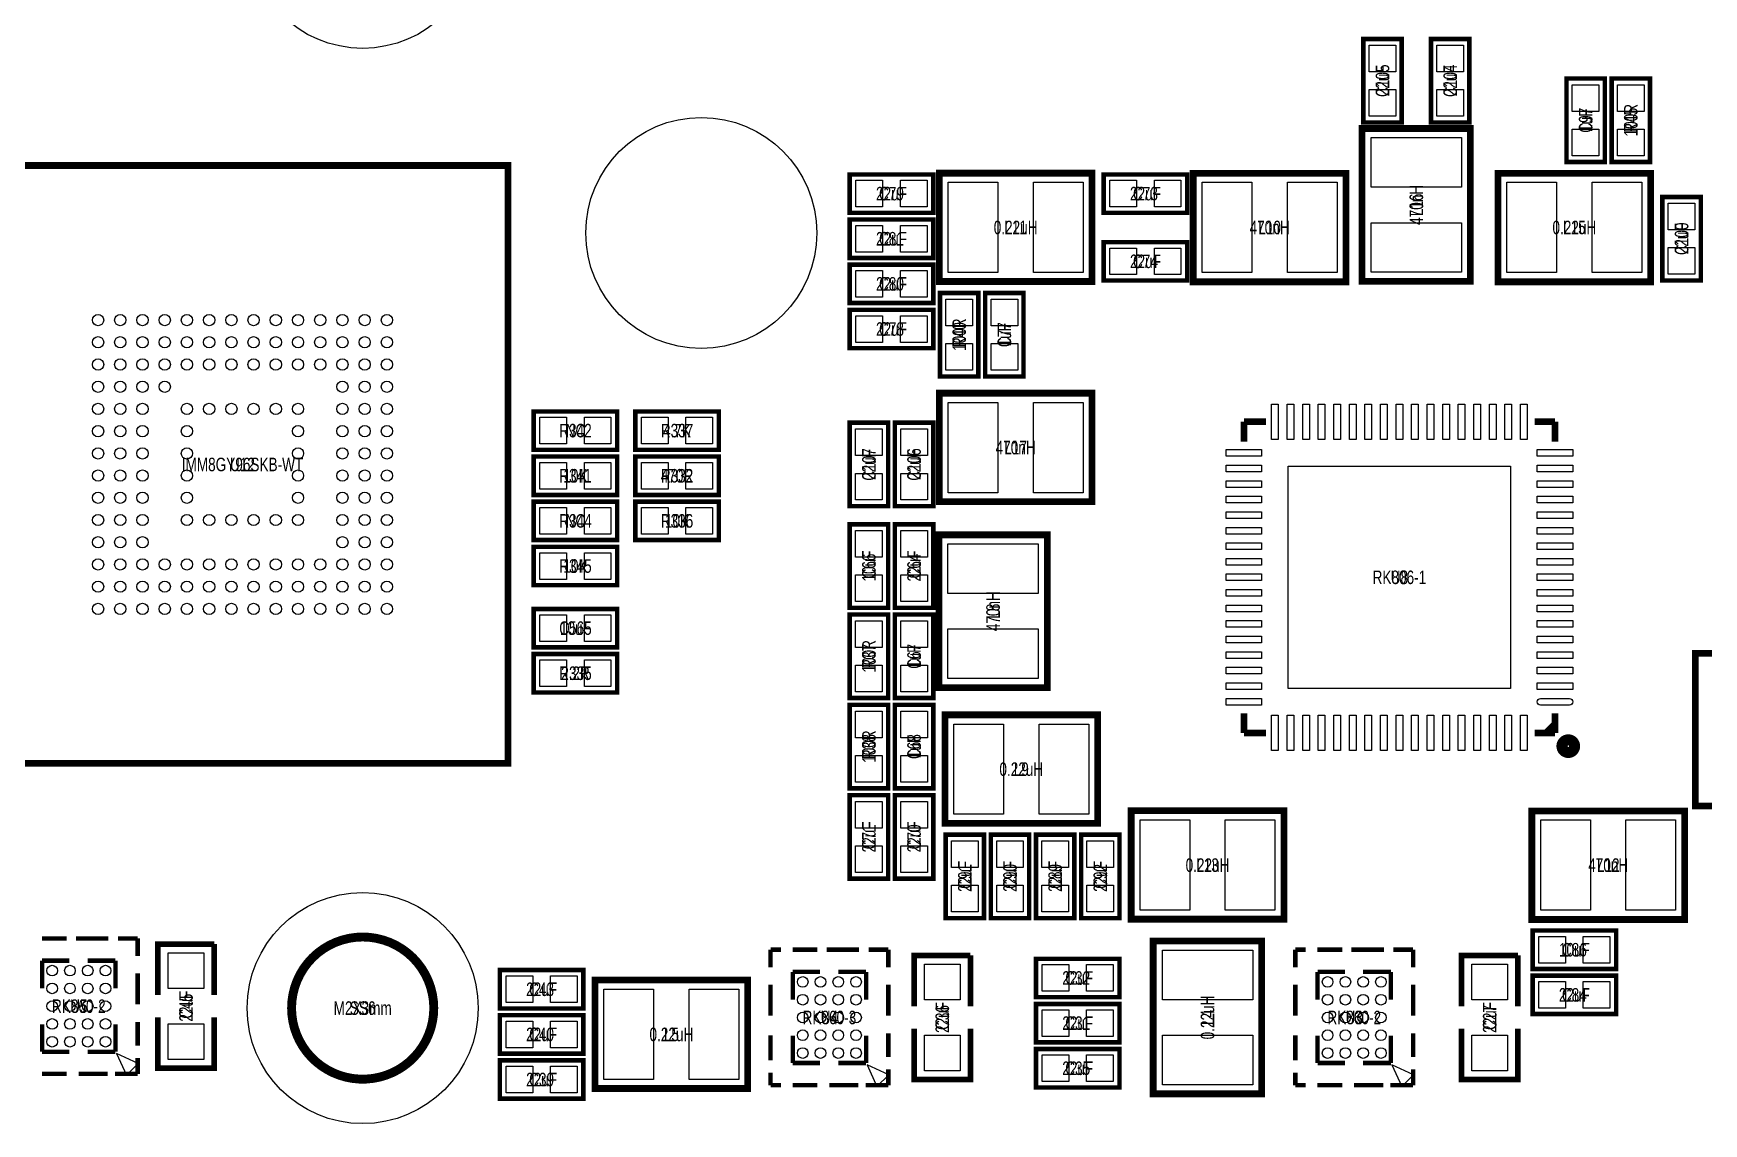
# Model space of a CAD drawing. Extents: x 0 to 125, y -10 to 88.
# Drawn here: x 55.75 to 93.33, y 31.27 to 55.8 of the extents above; entities that cross this region are included whole.
import ezdxf
from ezdxf.enums import TextEntityAlignment as Align

# ---------------------------------------------------------------- set-up
doc = ezdxf.new("R2010")
doc.units = 0
for name, color, linetype in [('CV_SILKSCREEN_TOP', 52, 'CONTINUOUS'), ('PG_SILKSCREEN_TOP', 7, 'CONTINUOUS'), ('PIN_TOP', 92, 'CONTINUOUS'), ('RD_SILKSCREEN_TOP', 12, 'CONTINUOUS')]:
    doc.layers.add(name, color=color, linetype=linetype)

msp = doc.modelspace()

# ---------------------------------------------------------------- linework, layer by layer
at = {"layer": 'PG_SILKSCREEN_TOP'}
for points, const_width in [([(85.6742, 53.7972), (85.6742, 55.6768), (86.5378, 55.6768), (86.5378, 53.7972), (85.6742, 53.7972)], 0.1016), ([(87.1982, 53.7972), (87.1982, 55.6768), (88.0618, 55.6768), (88.0618, 53.7972), (87.1982, 53.7972)], 0.1016), ([(90.2462, 52.9082), (90.2462, 54.7878), (91.1098, 54.7878), (91.1098, 52.9082), (90.2462, 52.9082)], 0.1016), ([(91.2622, 52.9082), (91.2622, 54.7878), (92.1258, 54.7878), (92.1258, 52.9082), (91.2622, 52.9082)], 0.1016), ([(85.64499, 53.661818), (85.64499, 50.224182), (88.085168, 50.224182), (88.085168, 53.662072), (85.64499, 53.662072), (85.64499, 53.661818)], 0.1524), ([(66.42989, 52.828698), (66.42989, 39.373302), (54.47411, 39.373302), (54.474085, 52.089609), (55.213504, 52.828698), (66.42989, 52.828698)], 0.1524), ([(75.9968, 51.7652), (74.1172, 51.7652), (74.1172, 52.6288), (75.9968, 52.6288), (75.9968, 51.7652)], 0.1016), ([(79.569818, 52.65801), (76.132182, 52.65801), (76.132182, 50.217832), (79.570072, 50.217832), (79.570072, 52.65801), (79.569818, 52.65801)], 0.1524), ([(81.7118, 51.7652), (79.8322, 51.7652), (79.8322, 52.6288), (81.7118, 52.6288), (81.7118, 51.7652)], 0.1016), ([(81.847182, 50.21199), (85.284818, 50.21199), (85.284818, 52.652168), (81.846928, 52.652168), (81.846928, 50.21199), (81.847182, 50.21199)], 0.1524), ([(88.705182, 50.21199), (92.142818, 50.21199), (92.142818, 52.652168), (88.704928, 52.652168), (88.704928, 50.21199), (88.705182, 50.21199)], 0.1524), ([(93.2688, 52.1208), (93.2688, 50.2412), (92.4052, 50.2412), (92.4052, 52.1208), (93.2688, 52.1208)], 0.1016), ([(75.9968, 50.7492), (74.1172, 50.7492), (74.1172, 51.6128), (75.9968, 51.6128), (75.9968, 50.7492)], 0.1016), ([(81.7118, 50.2412), (79.8322, 50.2412), (79.8322, 51.1048), (81.7118, 51.1048), (81.7118, 50.2412)], 0.1016), ([(75.9968, 49.7332), (74.1172, 49.7332), (74.1172, 50.5968), (75.9968, 50.5968), (75.9968, 49.7332)], 0.1016), ([(77.0128, 49.9618), (77.0128, 48.0822), (76.1492, 48.0822), (76.1492, 49.9618), (77.0128, 49.9618)], 0.1016), ([(78.0288, 49.9618), (78.0288, 48.0822), (77.1652, 48.0822), (77.1652, 49.9618), (78.0288, 49.9618)], 0.1016), ([(75.9968, 48.7172), (74.1172, 48.7172), (74.1172, 49.5808), (75.9968, 49.5808), (75.9968, 48.7172)], 0.1016), ([(79.569818, 47.70501), (76.132182, 47.70501), (76.132182, 45.264832), (79.570072, 45.264832), (79.570072, 47.70501), (79.569818, 47.70501)], 0.1524), ([(67.0052, 47.2948), (68.8848, 47.2948), (68.8848, 46.4312), (67.0052, 46.4312), (67.0052, 47.2948)], 0.1016), ([(71.1708, 46.4312), (69.2912, 46.4312), (69.2912, 47.2948), (71.1708, 47.2948), (71.1708, 46.4312)], 0.1016), ([(74.9808, 47.0408), (74.9808, 45.1612), (74.1172, 45.1612), (74.1172, 47.0408), (74.9808, 47.0408)], 0.1016), ([(75.9968, 47.0408), (75.9968, 45.1612), (75.1332, 45.1612), (75.1332, 47.0408), (75.9968, 47.0408)], 0.1016), ([(82.98688, 47.06112), (82.98688, 46.611032)], 0.150114), ([(82.98688, 47.06112), (83.487006, 47.06112)], 0.150114), ([(89.98712, 47.06112), (89.527126, 47.06112)], 0.150114), ([(89.98712, 47.06112), (89.98712, 46.611032)], 0.150114), ([(68.8848, 45.4152), (67.0052, 45.4152), (67.0052, 46.2788), (68.8848, 46.2788), (68.8848, 45.4152)], 0.1016), ([(69.2912, 46.2788), (71.1708, 46.2788), (71.1708, 45.4152), (69.2912, 45.4152), (69.2912, 46.2788)], 0.1016), ([(68.8848, 44.3992), (67.0052, 44.3992), (67.0052, 45.2628), (68.8848, 45.2628), (68.8848, 44.3992)], 0.1016), ([(71.1708, 44.3992), (69.2912, 44.3992), (69.2912, 45.2628), (71.1708, 45.2628), (71.1708, 44.3992)], 0.1016), ([(74.1172, 42.8752), (74.1172, 44.7548), (74.9808, 44.7548), (74.9808, 42.8752), (74.1172, 42.8752)], 0.1016), ([(75.1332, 42.8752), (75.1332, 44.7548), (75.9968, 44.7548), (75.9968, 42.8752), (75.1332, 42.8752)], 0.1016), ([(78.56601, 41.080182), (78.56601, 44.517818), (76.125832, 44.517818), (76.125832, 41.079928), (78.56601, 41.079928), (78.56601, 41.080182)], 0.1524), ([(67.0052, 44.2468), (68.8848, 44.2468), (68.8848, 43.3832), (67.0052, 43.3832), (67.0052, 44.2468)], 0.1016), ([(68.8848, 41.9862), (67.0052, 41.9862), (67.0052, 42.8498), (68.8848, 42.8498), (68.8848, 41.9862)], 0.1016), ([(74.1172, 40.8432), (74.1172, 42.7228), (74.9808, 42.7228), (74.9808, 40.8432), (74.1172, 40.8432)], 0.1016), ([(75.1332, 40.8432), (75.1332, 42.7228), (75.9968, 42.7228), (75.9968, 40.8432), (75.1332, 40.8432)], 0.1016), ([(68.8848, 40.9702), (67.0052, 40.9702), (67.0052, 41.8338), (68.8848, 41.8338), (68.8848, 40.9702)], 0.1016), ([(95.58401, 38.413182), (95.58401, 41.850818), (93.143832, 41.850818), (93.143832, 38.412928), (95.58401, 38.412928), (95.58401, 38.413182)], 0.1524), ([(74.1172, 38.8112), (74.1172, 40.6908), (74.9808, 40.6908), (74.9808, 38.8112), (74.1172, 38.8112)], 0.1016), ([(75.9968, 40.6908), (75.9968, 38.8112), (75.1332, 38.8112), (75.1332, 40.6908), (75.9968, 40.6908)], 0.1016), ([(79.696818, 40.46601), (76.259182, 40.46601), (76.259182, 38.025832), (79.697072, 38.025832), (79.697072, 40.46601), (79.696818, 40.46601)], 0.1524), ([(82.98688, 40.06088), (82.98688, 40.501062)], 0.150114), ([(89.98712, 40.261032), (89.786968, 40.06088)], 0.150114), ([(89.98712, 40.06088), (89.98712, 40.501062)], 0.150114), ([(82.98688, 40.06088), (83.487006, 40.06088)], 0.150114), ([(89.98712, 40.06088), (89.527126, 40.06088)], 0.150114), ([(74.9808, 38.6588), (74.9808, 36.7792), (74.1172, 36.7792), (74.1172, 38.6588), (74.9808, 38.6588)], 0.1016), ([(75.9968, 38.6588), (75.9968, 36.7792), (75.1332, 36.7792), (75.1332, 38.6588), (75.9968, 38.6588)], 0.1016), ([(83.887818, 38.30701), (80.450182, 38.30701), (80.450182, 35.866832), (83.888072, 35.866832), (83.888072, 38.30701), (83.887818, 38.30701)], 0.1524), ([(89.467182, 35.86099), (92.904818, 35.86099), (92.904818, 38.301168), (89.466928, 38.301168), (89.466928, 35.86099), (89.467182, 35.86099)], 0.1524), ([(76.2762, 35.8902), (76.2762, 37.7698), (77.1398, 37.7698), (77.1398, 35.8902), (76.2762, 35.8902)], 0.1016), ([(77.2922, 35.8902), (77.2922, 37.7698), (78.1558, 37.7698), (78.1558, 35.8902), (77.2922, 35.8902)], 0.1016), ([(78.3082, 35.8902), (78.3082, 37.7698), (79.1718, 37.7698), (79.1718, 35.8902), (78.3082, 35.8902)], 0.1016), ([(79.3242, 35.8902), (79.3242, 37.7698), (80.1878, 37.7698), (80.1878, 35.8902), (79.3242, 35.8902)], 0.1016), ([(56.497195, 35.433991), (55.9403, 35.433991)], 0.1), ([(57.435902, 35.433991), (56.704001, 35.433991)], 0.1), ([(58.093991, 35.433991), (57.649593, 35.433991)], 0.1), ([(58.093991, 35.433991), (58.093991, 35.041103)], 0.1), ([(58.547, 34.163), (58.547, 35.306), (59.817, 35.306)], 0.127), ([(59.817, 35.306), (59.817, 34.163)], 0.127), ([(80.94599, 35.373818), (80.94599, 31.936182), (83.386168, 31.936182), (83.386168, 35.374072), (80.94599, 35.374072), (80.94599, 35.373818)], 0.1524), ([(89.4842, 35.6108), (91.3638, 35.6108), (91.3638, 34.7472), (89.4842, 34.7472), (89.4842, 35.6108)], 0.1016), ([(55.944008, 34.933992), (56.557393, 34.933992)], 0.1), ([(55.944008, 34.933992), (55.944008, 34.307907)], 0.1), ([(57.593992, 34.933992), (56.966307, 34.933992)], 0.1), ([(57.593992, 34.933992), (57.593992, 34.307907)], 0.1), ([(72.335009, 35.179991), (72.335009, 34.787103)], 0.1), ([(72.335009, 35.179991), (72.567698, 35.179991)], 0.1), ([(73.388195, 35.179991), (72.8313, 35.179991)], 0.1), ([(74.326902, 35.179991), (73.595001, 35.179991)], 0.1), ([(74.984991, 35.179991), (74.540593, 35.179991)], 0.1), ([(74.984991, 35.179991), (74.984991, 34.787103)], 0.1), ([(75.565, 33.909), (75.565, 35.052), (76.835, 35.052)], 0.127), ([(76.835, 35.052), (76.835, 33.909)], 0.127), ([(80.1878, 34.1122), (78.3082, 34.1122), (78.3082, 34.9758), (80.1878, 34.9758), (80.1878, 34.1122)], 0.1016), ([(84.146009, 35.179991), (84.146009, 34.787103)], 0.1), ([(84.146009, 35.179991), (84.378698, 35.179991)], 0.1), ([(85.199195, 35.179991), (84.6423, 35.179991)], 0.1), ([(86.137902, 35.179991), (85.406001, 35.179991)], 0.1), ([(86.795991, 35.179991), (86.351593, 35.179991)], 0.1), ([(86.795991, 35.179991), (86.795991, 34.787103)], 0.1), ([(87.884, 33.909), (87.884, 35.052), (89.154, 35.052)], 0.127), ([(89.154, 35.052), (89.154, 33.909)], 0.127), ([(58.093991, 33.950097), (58.093991, 34.650096)], 0.1), ([(68.1228, 33.8582), (66.2432, 33.8582), (66.2432, 34.7218), (68.1228, 34.7218), (68.1228, 33.8582)], 0.1016), ([(72.835008, 34.679992), (73.448393, 34.679992)], 0.1), ([(72.835008, 34.679992), (72.835008, 34.053907)], 0.1), ([(74.484992, 34.679992), (73.857307, 34.679992)], 0.1), ([(74.484992, 34.679992), (74.484992, 34.053907)], 0.1), ([(84.646008, 34.679992), (85.259393, 34.679992)], 0.1), ([(84.646008, 34.679992), (84.646008, 34.053907)], 0.1), ([(86.295992, 34.679992), (85.668307, 34.679992)], 0.1), ([(86.295992, 34.679992), (86.295992, 34.053907)], 0.1), ([(89.4842, 34.5948), (91.3638, 34.5948), (91.3638, 33.7312), (89.4842, 33.7312), (89.4842, 34.5948)], 0.1016), ([(71.822818, 34.49701), (68.385182, 34.49701), (68.385182, 32.056832), (71.823072, 32.056832), (71.823072, 34.49701), (71.822818, 34.49701)], 0.1524), ([(72.335009, 33.696097), (72.335009, 34.396096)], 0.1), ([(74.984991, 33.696097), (74.984991, 34.396096)], 0.1), ([(84.146009, 33.696097), (84.146009, 34.396096)], 0.1), ([(86.795991, 33.696097), (86.795991, 34.396096)], 0.1), ([(80.1878, 33.0962), (78.3082, 33.0962), (78.3082, 33.9598), (80.1878, 33.9598), (80.1878, 33.0962)], 0.1016), ([(55.944008, 32.884008), (55.944008, 33.501305)], 0.1), ([(57.593992, 32.884008), (57.593992, 33.501305)], 0.1), ([(58.093991, 33.554594), (58.093991, 33.021702)], 0.1), ([(59.817, 33.655), (59.817, 32.512), (58.547, 32.512), (58.547, 33.655)], 0.127), ([(68.1228, 32.8422), (66.2432, 32.8422), (66.2432, 33.7058), (68.1228, 33.7058), (68.1228, 32.8422)], 0.1016), ([(76.835, 33.401), (76.835, 32.258), (75.565, 32.258), (75.565, 33.401)], 0.127), ([(89.154, 33.401), (89.154, 32.258), (87.884, 32.258), (87.884, 33.401)], 0.127), ([(72.335009, 32.693788), (72.335009, 33.250607)], 0.1), ([(72.835008, 32.630008), (72.835008, 33.247305)], 0.1), ([(74.484992, 32.630008), (74.484992, 33.247305)], 0.1), ([(74.984991, 33.300594), (74.984991, 32.767702)], 0.1), ([(84.146009, 32.693788), (84.146009, 33.250607)], 0.1), ([(84.646008, 32.630008), (84.646008, 33.247305)], 0.1), ([(86.295992, 32.630008), (86.295992, 33.247305)], 0.1), ([(86.795991, 33.300594), (86.795991, 32.767702)], 0.1), ([(55.944008, 32.884008), (56.557393, 32.884008)], 0.1), ([(57.593992, 32.884008), (56.966307, 32.884008)], 0.1), ([(58.093991, 32.384009), (58.093991, 32.745096)], 0.1), ([(68.1228, 31.8262), (66.2432, 31.8262), (66.2432, 32.6898), (68.1228, 32.6898), (68.1228, 31.8262)], 0.1016), ([(80.1878, 32.0802), (78.3082, 32.0802), (78.3082, 32.9438), (80.1878, 32.9438), (80.1878, 32.0802)], 0.1016), ([(56.497195, 32.384009), (55.9403, 32.384009)], 0.1), ([(57.420104, 32.384009), (56.764606, 32.384009)], 0.1), ([(58.093991, 32.384009), (57.58241, 32.384009)], 0.1), ([(72.335009, 32.130009), (72.335009, 32.41421)], 0.1), ([(72.835008, 32.630008), (73.448393, 32.630008)], 0.1), ([(74.484992, 32.630008), (73.857307, 32.630008)], 0.1), ([(74.984991, 32.130009), (74.984991, 32.491096)], 0.1), ([(84.146009, 32.130009), (84.146009, 32.41421)], 0.1), ([(84.646008, 32.630008), (85.259393, 32.630008)], 0.1), ([(86.295992, 32.630008), (85.668307, 32.630008)], 0.1), ([(86.795991, 32.130009), (86.795991, 32.491096)], 0.1), ([(72.335009, 32.130009), (72.567698, 32.130009)], 0.1), ([(73.388195, 32.130009), (72.8313, 32.130009)], 0.1), ([(74.311104, 32.130009), (73.655606, 32.130009)], 0.1), ([(74.984991, 32.130009), (74.47341, 32.130009)], 0.1), ([(84.146009, 32.130009), (84.378698, 32.130009)], 0.1), ([(85.199195, 32.130009), (84.6423, 32.130009)], 0.1), ([(86.122104, 32.130009), (85.466606, 32.130009)], 0.1), ([(86.795991, 32.130009), (86.28441, 32.130009)], 0.1)]:
    msp.add_lwpolyline(points, dxfattribs=dict(at, const_width=const_width))
for points, const_width in [([(90.428394, 39.761008, 1.000036), (90.145616, 39.760982, 0.999964), (90.428394, 39.761008)], 0.249936), ([(64.75697, 33.866353, 0.999999), (61.556976, 33.866353, 1.000001), (64.75697, 33.866353)], 0.2)]:
    msp.add_lwpolyline(points, format="xyb", dxfattribs=dict(at, const_width=const_width))
for points in [[(57.839, 32.354012), (58.105497, 32.620509), (57.616903, 32.842606)], [(74.73, 32.100012), (74.996497, 32.366509), (74.507903, 32.588606)], [(86.541, 32.100012), (86.807497, 32.366509), (86.318903, 32.588606)]]:
    msp.add_lwpolyline(points, close=True, dxfattribs=at)
at = {"layer": 'PIN_TOP'}
for points in [[(86.405695, 54.937177), (85.806305, 54.937177), (85.806305, 55.536567), (86.405695, 55.536567)], [(87.929695, 54.937177), (87.330305, 54.937177), (87.330305, 55.536567), (87.929695, 55.536567)], [(86.405695, 53.937433), (85.806305, 53.937433), (85.806305, 54.536823), (86.405695, 54.536823)], [(87.929695, 53.937433), (87.330305, 53.937433), (87.330305, 54.536823), (87.929695, 54.536823)], [(90.977695, 54.048177), (90.378305, 54.048177), (90.378305, 54.647567), (90.977695, 54.647567)], [(91.993695, 54.048177), (91.394305, 54.048177), (91.394305, 54.647567), (91.993695, 54.647567)], [(85.852, 53.46065), (87.884, 53.46065), (87.884, 52.34305), (85.852, 52.34305)], [(90.977695, 53.048433), (90.378305, 53.048433), (90.378305, 53.647823), (90.977695, 53.647823)], [(91.993695, 53.048433), (91.394305, 53.048433), (91.394305, 53.647823), (91.993695, 53.647823)], [(74.856823, 52.496695), (74.856823, 51.897305), (74.257433, 51.897305), (74.257433, 52.496695)], [(75.856567, 52.496695), (75.856567, 51.897305), (75.257177, 51.897305), (75.257177, 52.496695)], [(77.45095, 52.451), (77.45095, 50.419), (76.33335, 50.419), (76.33335, 52.451)], [(79.36865, 52.451), (79.36865, 50.419), (78.25105, 50.419), (78.25105, 52.451)], [(80.571823, 52.496695), (80.571823, 51.897305), (79.972433, 51.897305), (79.972433, 52.496695)], [(81.571567, 52.496695), (81.571567, 51.897305), (80.972177, 51.897305), (80.972177, 52.496695)], [(82.04835, 50.419), (82.04835, 52.451), (83.16595, 52.451), (83.16595, 50.419)], [(83.96605, 50.419), (83.96605, 52.451), (85.08365, 52.451), (85.08365, 50.419)], [(88.90635, 50.419), (88.90635, 52.451), (90.02395, 52.451), (90.02395, 50.419)], [(90.82405, 50.419), (90.82405, 52.451), (91.94165, 52.451), (91.94165, 50.419)], [(92.537305, 51.980567), (93.136695, 51.980567), (93.136695, 51.381177), (92.537305, 51.381177)], [(85.852, 51.54295), (87.884, 51.54295), (87.884, 50.42535), (85.852, 50.42535)], [(74.856823, 51.480695), (74.856823, 50.881305), (74.257433, 50.881305), (74.257433, 51.480695)], [(75.856567, 51.480695), (75.856567, 50.881305), (75.257177, 50.881305), (75.257177, 51.480695)], [(80.571823, 50.972695), (80.571823, 50.373305), (79.972433, 50.373305), (79.972433, 50.972695)], [(81.571567, 50.972695), (81.571567, 50.373305), (80.972177, 50.373305), (80.972177, 50.972695)], [(92.537305, 50.980823), (93.136695, 50.980823), (93.136695, 50.381433), (92.537305, 50.381433)], [(74.856823, 50.464695), (74.856823, 49.865305), (74.257433, 49.865305), (74.257433, 50.464695)], [(75.856567, 50.464695), (75.856567, 49.865305), (75.257177, 49.865305), (75.257177, 50.464695)], [(76.281305, 49.821567), (76.880695, 49.821567), (76.880695, 49.222177), (76.281305, 49.222177)], [(77.297305, 49.821567), (77.896695, 49.821567), (77.896695, 49.222177), (77.297305, 49.222177)], [(74.856823, 49.448695), (74.856823, 48.849305), (74.257433, 48.849305), (74.257433, 49.448695)], [(75.856567, 49.448695), (75.856567, 48.849305), (75.257177, 48.849305), (75.257177, 49.448695)], [(76.281305, 48.821823), (76.880695, 48.821823), (76.880695, 48.222433), (76.281305, 48.222433)], [(77.297305, 48.821823), (77.896695, 48.821823), (77.896695, 48.222433), (77.297305, 48.222433)], [(77.45095, 47.498), (77.45095, 45.466), (76.33335, 45.466), (76.33335, 47.498)], [(79.36865, 47.498), (79.36865, 45.466), (78.25105, 45.466), (78.25105, 47.498)], [(83.761834, 47.46117), (83.761834, 46.66107), (83.611974, 46.66107), (83.611974, 47.46117)], [(84.111846, 47.46117), (84.111846, 46.66107), (83.961986, 46.66107), (83.961986, 47.46117)], [(84.461858, 47.46117), (84.461858, 46.66107), (84.311998, 46.66107), (84.311998, 47.46117)], [(84.81187, 47.46117), (84.81187, 46.66107), (84.66201, 46.66107), (84.66201, 47.46117)], [(85.161882, 47.46117), (85.161882, 46.66107), (85.012022, 46.66107), (85.012022, 47.46117)], [(85.511894, 47.46117), (85.511894, 46.66107), (85.362034, 46.66107), (85.362034, 47.46117)], [(85.861906, 47.46117), (85.861906, 46.66107), (85.712046, 46.66107), (85.712046, 47.46117)], [(86.211918, 47.46117), (86.211918, 46.66107), (86.062058, 46.66107), (86.062058, 47.46117)], [(86.56193, 47.46117), (86.56193, 46.66107), (86.41207, 46.66107), (86.41207, 47.46117)], [(86.911942, 47.46117), (86.911942, 46.66107), (86.762082, 46.66107), (86.762082, 47.46117)], [(87.261954, 47.46117), (87.261954, 46.66107), (87.112094, 46.66107), (87.112094, 47.46117)], [(87.611966, 47.46117), (87.611966, 46.66107), (87.462106, 46.66107), (87.462106, 47.46117)], [(87.961978, 47.46117), (87.961978, 46.66107), (87.812118, 46.66107), (87.812118, 47.46117)], [(88.31199, 47.46117), (88.31199, 46.66107), (88.16213, 46.66107), (88.16213, 47.46117)], [(88.662002, 47.46117), (88.662002, 46.66107), (88.512142, 46.66107), (88.512142, 47.46117)], [(89.012014, 47.46117), (89.012014, 46.66107), (88.862154, 46.66107), (88.862154, 47.46117)], [(89.362026, 47.46117), (89.362026, 46.66107), (89.212166, 46.66107), (89.212166, 47.46117)], [(67.145433, 46.563305), (67.145433, 47.162695), (67.744823, 47.162695), (67.744823, 46.563305)], [(68.145177, 46.563305), (68.145177, 47.162695), (68.744567, 47.162695), (68.744567, 46.563305)], [(70.030823, 47.162695), (70.030823, 46.563305), (69.431433, 46.563305), (69.431433, 47.162695)], [(71.030567, 47.162695), (71.030567, 46.563305), (70.431177, 46.563305), (70.431177, 47.162695)], [(74.249305, 46.900567), (74.848695, 46.900567), (74.848695, 46.301177), (74.249305, 46.301177)], [(75.265305, 46.900567), (75.864695, 46.900567), (75.864695, 46.301177), (75.265305, 46.301177)], [(83.38693, 46.436026), (83.38693, 46.286166), (82.58683, 46.286166), (82.58683, 46.436026)], [(90.38717, 46.436026), (90.38717, 46.286166), (89.58707, 46.286166), (89.58707, 46.436026)], [(67.744823, 46.146695), (67.744823, 45.547305), (67.145433, 45.547305), (67.145433, 46.146695)], [(68.744567, 46.146695), (68.744567, 45.547305), (68.145177, 45.547305), (68.145177, 46.146695)], [(69.431433, 45.547305), (69.431433, 46.146695), (70.030823, 46.146695), (70.030823, 45.547305)], [(70.431177, 45.547305), (70.431177, 46.146695), (71.030567, 46.146695), (71.030567, 45.547305)], [(74.249305, 45.900823), (74.848695, 45.900823), (74.848695, 45.301433), (74.249305, 45.301433)], [(75.265305, 45.900823), (75.864695, 45.900823), (75.864695, 45.301433), (75.265305, 45.301433)], [(83.38693, 46.086014), (83.38693, 45.936154), (82.58683, 45.936154), (82.58683, 46.086014)], [(88.986995, 46.060995), (88.986995, 41.061005), (83.987005, 41.061005), (83.987005, 46.060995)], [(90.38717, 46.086014), (90.38717, 45.936154), (89.58707, 45.936154), (89.58707, 46.086014)], [(83.38693, 45.736002), (83.38693, 45.586142), (82.58683, 45.586142), (82.58683, 45.736002)], [(90.38717, 45.736002), (90.38717, 45.586142), (89.58707, 45.586142), (89.58707, 45.736002)], [(67.744823, 45.130695), (67.744823, 44.531305), (67.145433, 44.531305), (67.145433, 45.130695)], [(68.744567, 45.130695), (68.744567, 44.531305), (68.145177, 44.531305), (68.145177, 45.130695)], [(70.030823, 45.130695), (70.030823, 44.531305), (69.431433, 44.531305), (69.431433, 45.130695)], [(71.030567, 45.130695), (71.030567, 44.531305), (70.431177, 44.531305), (70.431177, 45.130695)], [(83.38693, 45.38599), (83.38693, 45.23613), (82.58683, 45.23613), (82.58683, 45.38599)], [(90.38717, 45.38599), (90.38717, 45.23613), (89.58707, 45.23613), (89.58707, 45.38599)], [(83.38693, 45.035978), (83.38693, 44.886118), (82.58683, 44.886118), (82.58683, 45.035978)], [(90.38717, 45.035978), (90.38717, 44.886118), (89.58707, 44.886118), (89.58707, 45.035978)], [(74.848695, 44.015177), (74.249305, 44.015177), (74.249305, 44.614567), (74.848695, 44.614567)], [(75.864695, 44.015177), (75.265305, 44.015177), (75.265305, 44.614567), (75.864695, 44.614567)], [(83.38693, 44.685966), (83.38693, 44.536106), (82.58683, 44.536106), (82.58683, 44.685966)], [(90.38717, 44.685966), (90.38717, 44.536106), (89.58707, 44.536106), (89.58707, 44.685966)], [(67.145433, 43.515305), (67.145433, 44.114695), (67.744823, 44.114695), (67.744823, 43.515305)], [(68.145177, 43.515305), (68.145177, 44.114695), (68.744567, 44.114695), (68.744567, 43.515305)], [(78.359, 43.19905), (76.327, 43.19905), (76.327, 44.31665), (78.359, 44.31665)], [(83.38693, 44.335954), (83.38693, 44.186094), (82.58683, 44.186094), (82.58683, 44.335954)], [(83.38693, 43.985942), (83.38693, 43.836082), (82.58683, 43.836082), (82.58683, 43.985942)], [(90.38717, 44.335954), (90.38717, 44.186094), (89.58707, 44.186094), (89.58707, 44.335954)], [(90.38717, 43.985942), (90.38717, 43.836082), (89.58707, 43.836082), (89.58707, 43.985942)], [(74.848695, 43.015433), (74.249305, 43.015433), (74.249305, 43.614823), (74.848695, 43.614823)], [(75.864695, 43.015433), (75.265305, 43.015433), (75.265305, 43.614823), (75.864695, 43.614823)], [(83.38693, 43.63593), (83.38693, 43.48607), (82.58683, 43.48607), (82.58683, 43.63593)], [(90.38717, 43.63593), (90.38717, 43.48607), (89.58707, 43.48607), (89.58707, 43.63593)], [(83.38693, 43.285918), (83.38693, 43.136058), (82.58683, 43.136058), (82.58683, 43.285918)], [(90.38717, 43.285918), (90.38717, 43.136058), (89.58707, 43.136058), (89.58707, 43.285918)], [(83.38693, 42.935906), (83.38693, 42.786046), (82.58683, 42.786046), (82.58683, 42.935906)], [(90.38717, 42.935906), (90.38717, 42.786046), (89.58707, 42.786046), (89.58707, 42.935906)], [(67.744823, 42.717695), (67.744823, 42.118305), (67.145433, 42.118305), (67.145433, 42.717695)], [(68.744567, 42.717695), (68.744567, 42.118305), (68.145177, 42.118305), (68.145177, 42.717695)], [(74.848695, 41.983177), (74.249305, 41.983177), (74.249305, 42.582567), (74.848695, 42.582567)], [(75.864695, 41.983177), (75.265305, 41.983177), (75.265305, 42.582567), (75.864695, 42.582567)], [(83.38693, 42.585894), (83.38693, 42.436034), (82.58683, 42.436034), (82.58683, 42.585894)], [(90.38717, 42.585894), (90.38717, 42.436034), (89.58707, 42.436034), (89.58707, 42.585894)], [(78.359, 41.28135), (76.327, 41.28135), (76.327, 42.39895), (78.359, 42.39895)], [(83.38693, 42.235882), (83.38693, 42.086022), (82.58683, 42.086022), (82.58683, 42.235882)], [(90.38717, 42.235882), (90.38717, 42.086022), (89.58707, 42.086022), (89.58707, 42.235882)], [(83.38693, 41.88587), (83.38693, 41.73601), (82.58683, 41.73601), (82.58683, 41.88587)], [(90.38717, 41.88587), (90.38717, 41.73601), (89.58707, 41.73601), (89.58707, 41.88587)], [(67.744823, 41.701695), (67.744823, 41.102305), (67.145433, 41.102305), (67.145433, 41.701695)], [(68.744567, 41.701695), (68.744567, 41.102305), (68.145177, 41.102305), (68.145177, 41.701695)], [(74.848695, 40.983433), (74.249305, 40.983433), (74.249305, 41.582823), (74.848695, 41.582823)], [(75.864695, 40.983433), (75.265305, 40.983433), (75.265305, 41.582823), (75.864695, 41.582823)], [(83.38693, 41.535858), (83.38693, 41.385998), (82.58683, 41.385998), (82.58683, 41.535858)], [(90.38717, 41.535858), (90.38717, 41.385998), (89.58707, 41.385998), (89.58707, 41.535858)], [(83.38693, 41.185846), (83.38693, 41.035986), (82.58683, 41.035986), (82.58683, 41.185846)], [(90.38717, 41.185846), (90.38717, 41.035986), (89.58707, 41.035986), (89.58707, 41.185846)], [(83.38693, 40.835834), (83.38693, 40.685974), (82.58683, 40.685974), (82.58683, 40.835834)], [(74.848695, 39.951177), (74.249305, 39.951177), (74.249305, 40.550567), (74.848695, 40.550567)], [(75.265305, 40.550567), (75.864695, 40.550567), (75.864695, 39.951177), (75.265305, 39.951177)], [(77.57795, 40.259), (77.57795, 38.227), (76.46035, 38.227), (76.46035, 40.259)], [(79.49565, 40.259), (79.49565, 38.227), (78.37805, 38.227), (78.37805, 40.259)], [(83.761834, 40.46093), (83.761834, 39.66083), (83.611974, 39.66083), (83.611974, 40.46093)], [(84.111846, 40.46093), (84.111846, 39.66083), (83.961986, 39.66083), (83.961986, 40.46093)], [(84.461858, 40.46093), (84.461858, 39.66083), (84.311998, 39.66083), (84.311998, 40.46093)], [(84.81187, 40.46093), (84.81187, 39.66083), (84.66201, 39.66083), (84.66201, 40.46093)], [(85.161882, 40.46093), (85.161882, 39.66083), (85.012022, 39.66083), (85.012022, 40.46093)], [(85.511894, 40.46093), (85.511894, 39.66083), (85.362034, 39.66083), (85.362034, 40.46093)], [(85.861906, 40.46093), (85.861906, 39.66083), (85.712046, 39.66083), (85.712046, 40.46093)], [(86.211918, 40.46093), (86.211918, 39.66083), (86.062058, 39.66083), (86.062058, 40.46093)], [(86.56193, 40.46093), (86.56193, 39.66083), (86.41207, 39.66083), (86.41207, 40.46093)], [(86.911942, 40.46093), (86.911942, 39.66083), (86.762082, 39.66083), (86.762082, 40.46093)], [(87.261954, 40.46093), (87.261954, 39.66083), (87.112094, 39.66083), (87.112094, 40.46093)], [(87.611966, 40.46093), (87.611966, 39.66083), (87.462106, 39.66083), (87.462106, 40.46093)], [(87.961978, 40.46093), (87.961978, 39.66083), (87.812118, 39.66083), (87.812118, 40.46093)], [(88.31199, 40.46093), (88.31199, 39.66083), (88.16213, 39.66083), (88.16213, 40.46093)], [(88.662002, 40.46093), (88.662002, 39.66083), (88.512142, 39.66083), (88.512142, 40.46093)], [(89.012014, 40.46093), (89.012014, 39.66083), (88.862154, 39.66083), (88.862154, 40.46093)], [(89.362026, 40.46093), (89.362026, 39.66083), (89.212166, 39.66083), (89.212166, 40.46093)], [(74.848695, 38.951433), (74.249305, 38.951433), (74.249305, 39.550823), (74.848695, 39.550823)], [(75.265305, 39.550823), (75.864695, 39.550823), (75.864695, 38.951433), (75.265305, 38.951433)], [(74.249305, 38.518567), (74.848695, 38.518567), (74.848695, 37.919177), (74.249305, 37.919177)], [(75.265305, 38.518567), (75.864695, 38.518567), (75.864695, 37.919177), (75.265305, 37.919177)], [(81.76895, 38.1), (81.76895, 36.068), (80.65135, 36.068), (80.65135, 38.1)], [(83.68665, 38.1), (83.68665, 36.068), (82.56905, 36.068), (82.56905, 38.1)], [(89.66835, 36.068), (89.66835, 38.1), (90.78595, 38.1), (90.78595, 36.068)], [(91.58605, 36.068), (91.58605, 38.1), (92.70365, 38.1), (92.70365, 36.068)], [(77.007695, 37.030177), (76.408305, 37.030177), (76.408305, 37.629567), (77.007695, 37.629567)], [(78.023695, 37.030177), (77.424305, 37.030177), (77.424305, 37.629567), (78.023695, 37.629567)], [(79.039695, 37.030177), (78.440305, 37.030177), (78.440305, 37.629567), (79.039695, 37.629567)], [(80.055695, 37.030177), (79.456305, 37.030177), (79.456305, 37.629567), (80.055695, 37.629567)], [(74.249305, 37.518823), (74.848695, 37.518823), (74.848695, 36.919433), (74.249305, 36.919433)], [(75.265305, 37.518823), (75.864695, 37.518823), (75.864695, 36.919433), (75.265305, 36.919433)], [(77.007695, 36.030433), (76.408305, 36.030433), (76.408305, 36.629823), (77.007695, 36.629823)], [(78.023695, 36.030433), (77.424305, 36.030433), (77.424305, 36.629823), (78.023695, 36.629823)], [(79.039695, 36.030433), (78.440305, 36.030433), (78.440305, 36.629823), (79.039695, 36.629823)], [(80.055695, 36.030433), (79.456305, 36.030433), (79.456305, 36.629823), (80.055695, 36.629823)], [(89.624433, 34.879305), (89.624433, 35.478695), (90.223823, 35.478695), (90.223823, 34.879305)], [(90.624177, 34.879305), (90.624177, 35.478695), (91.223567, 35.478695), (91.223567, 34.879305)], [(58.78195, 35.10915), (59.58205, 35.10915), (59.58205, 34.30905), (58.78195, 34.30905)], [(81.153, 35.17265), (83.185, 35.17265), (83.185, 34.05505), (81.153, 34.05505)], [(66.982823, 34.589695), (66.982823, 33.990305), (66.383433, 33.990305), (66.383433, 34.589695)], [(67.982567, 34.589695), (67.982567, 33.990305), (67.383177, 33.990305), (67.383177, 34.589695)], [(75.79995, 34.85515), (76.60005, 34.85515), (76.60005, 34.05505), (75.79995, 34.05505)], [(79.047823, 34.843695), (79.047823, 34.244305), (78.448433, 34.244305), (78.448433, 34.843695)], [(80.047567, 34.843695), (80.047567, 34.244305), (79.448177, 34.244305), (79.448177, 34.843695)], [(88.11895, 34.85515), (88.91905, 34.85515), (88.91905, 34.05505), (88.11895, 34.05505)], [(69.70395, 34.29), (69.70395, 32.258), (68.58635, 32.258), (68.58635, 34.29)], [(71.62165, 34.29), (71.62165, 32.258), (70.50405, 32.258), (70.50405, 34.29)], [(89.624433, 33.863305), (89.624433, 34.462695), (90.223823, 34.462695), (90.223823, 33.863305)], [(90.624177, 33.863305), (90.624177, 34.462695), (91.223567, 34.462695), (91.223567, 33.863305)], [(79.047823, 33.827695), (79.047823, 33.228305), (78.448433, 33.228305), (78.448433, 33.827695)], [(80.047567, 33.827695), (80.047567, 33.228305), (79.448177, 33.228305), (79.448177, 33.827695)], [(58.78195, 33.50895), (59.58205, 33.50895), (59.58205, 32.70885), (58.78195, 32.70885)], [(66.982823, 33.573695), (66.982823, 32.974305), (66.383433, 32.974305), (66.383433, 33.573695)], [(67.982567, 33.573695), (67.982567, 32.974305), (67.383177, 32.974305), (67.383177, 33.573695)], [(75.79995, 33.25495), (76.60005, 33.25495), (76.60005, 32.45485), (75.79995, 32.45485)], [(81.153, 33.25495), (83.185, 33.25495), (83.185, 32.13735), (81.153, 32.13735)], [(88.11895, 33.25495), (88.91905, 33.25495), (88.91905, 32.45485), (88.11895, 32.45485)], [(79.047823, 32.811695), (79.047823, 32.212305), (78.448433, 32.212305), (78.448433, 32.811695)], [(80.047567, 32.811695), (80.047567, 32.212305), (79.448177, 32.212305), (79.448177, 32.811695)], [(66.982823, 32.557695), (66.982823, 31.958305), (66.383433, 31.958305), (66.383433, 32.557695)], [(67.982567, 32.557695), (67.982567, 31.958305), (67.383177, 31.958305), (67.383177, 32.557695)]]:
    msp.add_lwpolyline(points, close=True, dxfattribs=at)
msp.add_lwpolyline([(89.662, 40.835834), (90.31224, 40.835834, -1), (90.31224, 40.685974), (89.662, 40.685974, -1)], format="xyb", close=True, dxfattribs=at)
for centre, radius in [((63.156973, 58.066457), 2.599944), ((70.776973, 51.310667), 2.599995), ((57.202095, 49.350905), 0.127), ((57.701891, 49.350905), 0.127), ((58.202093, 49.350905), 0.127), ((58.701889, 49.350905), 0.127), ((59.202091, 49.350905), 0.127), ((59.701913, 49.350905), 0.127), ((60.202089, 49.350905), 0.127), ((60.701911, 49.350905), 0.127), ((61.202087, 49.350905), 0.127), ((61.701909, 49.350905), 0.127), ((62.202111, 49.350905), 0.127), ((62.701907, 49.350905), 0.127), ((63.202109, 49.350905), 0.127), ((63.701905, 49.350905), 0.127), ((57.202095, 48.851109), 0.127), ((57.701891, 48.851109), 0.127), ((58.202093, 48.851109), 0.127), ((58.701889, 48.851109), 0.127), ((59.202091, 48.851109), 0.127), ((59.701913, 48.851109), 0.127), ((60.202089, 48.851109), 0.127), ((60.701911, 48.851109), 0.127), ((61.202087, 48.851109), 0.127), ((61.701909, 48.851109), 0.127), ((62.202111, 48.851109), 0.127), ((62.701907, 48.851109), 0.127), ((63.202109, 48.851109), 0.127), ((63.701905, 48.851109), 0.127), ((57.202095, 48.350907), 0.127), ((57.701891, 48.350907), 0.127), ((58.202093, 48.350907), 0.127), ((58.701889, 48.350907), 0.127), ((59.202091, 48.350907), 0.127), ((59.701913, 48.350907), 0.127), ((60.202089, 48.350907), 0.127), ((60.701911, 48.350907), 0.127), ((61.202087, 48.350907), 0.127), ((61.701909, 48.350907), 0.127), ((62.202111, 48.350907), 0.127), ((62.701907, 48.350907), 0.127), ((63.202109, 48.350907), 0.127), ((63.701905, 48.350907), 0.127), ((57.202095, 47.851111), 0.127), ((57.701891, 47.851111), 0.127), ((58.202093, 47.851111), 0.127), ((58.701889, 47.851111), 0.127), ((62.701907, 47.851111), 0.127), ((63.202109, 47.851111), 0.127), ((63.701905, 47.851111), 0.127), ((57.202095, 47.350909), 0.127), ((57.701891, 47.350909), 0.127), ((58.202093, 47.350909), 0.127), ((59.202091, 47.350909), 0.127), ((59.701913, 47.350909), 0.127), ((60.202089, 47.350909), 0.127), ((60.701911, 47.350909), 0.127), ((61.202087, 47.350909), 0.127), ((61.701909, 47.350909), 0.127), ((62.701907, 47.350909), 0.127), ((63.202109, 47.350909), 0.127), ((63.701905, 47.350909), 0.127), ((57.202095, 46.851087), 0.127), ((57.701891, 46.851087), 0.127), ((58.202093, 46.851087), 0.127), ((59.202091, 46.851087), 0.127), ((61.701909, 46.851087), 0.127), ((62.701907, 46.851087), 0.127), ((63.202109, 46.851087), 0.127), ((63.701905, 46.851087), 0.127), ((57.202095, 46.350911), 0.127), ((57.701891, 46.350911), 0.127), ((58.202093, 46.350911), 0.127), ((59.202091, 46.350911), 0.127), ((61.701909, 46.350911), 0.127), ((62.701907, 46.350911), 0.127), ((63.202109, 46.350911), 0.127), ((63.701905, 46.350911), 0.127), ((57.202095, 45.851089), 0.127), ((57.701891, 45.851089), 0.127), ((58.202093, 45.851089), 0.127), ((59.202091, 45.851089), 0.127), ((61.701909, 45.851089), 0.127), ((62.701907, 45.851089), 0.127), ((63.202109, 45.851089), 0.127), ((63.701905, 45.851089), 0.127), ((57.202095, 45.350913), 0.127), ((57.701891, 45.350913), 0.127), ((58.202093, 45.350913), 0.127), ((59.202091, 45.350913), 0.127), ((61.701909, 45.350913), 0.127), ((62.701907, 45.350913), 0.127), ((63.202109, 45.350913), 0.127), ((63.701905, 45.350913), 0.127), ((57.202095, 44.851091), 0.127), ((57.701891, 44.851091), 0.127), ((58.202093, 44.851091), 0.127), ((59.202091, 44.851091), 0.127), ((59.701913, 44.851091), 0.127), ((60.202089, 44.851091), 0.127), ((60.701911, 44.851091), 0.127), ((61.202087, 44.851091), 0.127), ((61.701909, 44.851091), 0.127), ((62.701907, 44.851091), 0.127), ((63.202109, 44.851091), 0.127), ((63.701905, 44.851091), 0.127), ((57.202095, 44.350889), 0.127), ((57.701891, 44.350889), 0.127), ((58.202093, 44.350889), 0.127), ((62.701907, 44.350889), 0.127), ((63.202109, 44.350889), 0.127), ((63.701905, 44.350889), 0.127), ((57.202095, 43.851093), 0.127), ((57.701891, 43.851093), 0.127), ((58.202093, 43.851093), 0.127), ((58.701889, 43.851093), 0.127), ((59.202091, 43.851093), 0.127), ((59.701913, 43.851093), 0.127), ((60.202089, 43.851093), 0.127), ((60.701911, 43.851093), 0.127), ((61.202087, 43.851093), 0.127), ((61.701909, 43.851093), 0.127), ((62.202111, 43.851093), 0.127), ((62.701907, 43.851093), 0.127), ((63.202109, 43.851093), 0.127), ((63.701905, 43.851093), 0.127), ((57.202095, 43.350891), 0.127), ((57.701891, 43.350891), 0.127), ((58.202093, 43.350891), 0.127), ((58.701889, 43.350891), 0.127), ((59.202091, 43.350891), 0.127), ((59.701913, 43.350891), 0.127), ((60.202089, 43.350891), 0.127), ((60.701911, 43.350891), 0.127), ((61.202087, 43.350891), 0.127), ((61.701909, 43.350891), 0.127), ((62.202111, 43.350891), 0.127), ((62.701907, 43.350891), 0.127), ((63.202109, 43.350891), 0.127), ((63.701905, 43.350891), 0.127), ((57.202095, 42.851095), 0.127), ((57.701891, 42.851095), 0.127), ((58.202093, 42.851095), 0.127), ((58.701889, 42.851095), 0.127), ((59.202091, 42.851095), 0.127), ((59.701913, 42.851095), 0.127), ((60.202089, 42.851095), 0.127), ((60.701911, 42.851095), 0.127), ((61.202087, 42.851095), 0.127), ((61.701909, 42.851095), 0.127), ((62.202111, 42.851095), 0.127), ((62.701907, 42.851095), 0.127), ((63.202109, 42.851095), 0.127), ((63.701905, 42.851095), 0.127), ((63.156973, 33.866353), 2.599944), ((56.169103, 34.7091), 0.120002), ((56.569102, 34.7091), 0.120002), ((56.968898, 34.7091), 0.120002), ((57.368897, 34.7091), 0.120002), ((56.169103, 34.308999), 0.120002), ((56.569102, 34.308999), 0.120002), ((56.968898, 34.308999), 0.120002), ((57.368897, 34.308999), 0.120002), ((73.060103, 34.4551), 0.120002), ((73.460102, 34.4551), 0.120002), ((73.859898, 34.4551), 0.120002), ((74.259897, 34.4551), 0.120002), ((84.871103, 34.4551), 0.120002), ((85.271102, 34.4551), 0.120002), ((85.670898, 34.4551), 0.120002), ((86.070897, 34.4551), 0.120002), ((56.169103, 33.909), 0.120002), ((56.569102, 33.909), 0.120002), ((56.968898, 33.909), 0.120002), ((57.368897, 33.909), 0.120002), ((73.060103, 34.054999), 0.120002), ((73.460102, 34.054999), 0.120002), ((73.859898, 34.054999), 0.120002), ((74.259897, 34.054999), 0.120002), ((84.871103, 34.054999), 0.120002), ((85.271102, 34.054999), 0.120002), ((85.670898, 34.054999), 0.120002), ((86.070897, 34.054999), 0.120002), ((56.169103, 33.509001), 0.120002), ((56.569102, 33.509001), 0.120002), ((56.968898, 33.509001), 0.120002), ((57.368897, 33.509001), 0.120002), ((73.060103, 33.655), 0.120002), ((73.460102, 33.655), 0.120002), ((73.859898, 33.655), 0.120002), ((74.259897, 33.655), 0.120002), ((84.871103, 33.655), 0.120002), ((85.271102, 33.655), 0.120002), ((85.670898, 33.655), 0.120002), ((86.070897, 33.655), 0.120002), ((56.169103, 33.1089), 0.120002), ((56.569102, 33.1089), 0.120002), ((56.968898, 33.1089), 0.120002), ((57.368897, 33.1089), 0.120002), ((73.060103, 33.255001), 0.120002), ((73.460102, 33.255001), 0.120002), ((73.859898, 33.255001), 0.120002), ((74.259897, 33.255001), 0.120002), ((84.871103, 33.255001), 0.120002), ((85.271102, 33.255001), 0.120002), ((85.670898, 33.255001), 0.120002), ((86.070897, 33.255001), 0.120002), ((73.060103, 32.8549), 0.120002), ((73.460102, 32.8549), 0.120002), ((73.859898, 32.8549), 0.120002), ((74.259897, 32.8549), 0.120002), ((84.871103, 32.8549), 0.120002), ((85.271102, 32.8549), 0.120002), ((85.670898, 32.8549), 0.120002), ((86.070897, 32.8549), 0.120002)]:
    msp.add_circle(centre, radius, dxfattribs=at)

# ---------------------------------------------------------------- texts
at = {"layer": 'CV_SILKSCREEN_TOP', "width": 0.75}
for s, p in [('22uF', (86.2584, 54.736873)), ('22uF', (87.7824, 54.736873)), ('100R', (91.8464, 53.847873)), ('1uF', (90.8304, 53.847873)), ('470nH', (87.0204, 51.942873)), ('22uF', (92.9894, 51.180873)), ('100R', (76.7334, 49.021873)), ('1uF', (77.7494, 49.021873)), ('22uF', (74.7014, 46.100873)), ('22uF', (75.7174, 46.100873)), ('10uF', (74.7014, 43.814873)), ('22uF', (75.7174, 43.814873)), ('470nH', (77.4954, 42.798873)), ('100R', (74.7014, 41.782873)), ('1uF', (75.7174, 41.782873)), ('100R', (74.7014, 39.750873)), ('1uF', (75.7174, 39.750873)), ('22uF', (74.7014, 37.718873)), ('22uF', (75.7174, 37.718873)), ('22uF', (76.8604, 36.829873)), ('22uF', (77.8764, 36.829873)), ('22uF', (78.8924, 36.829873)), ('22uF', (79.9084, 36.829873)), ('22uF', (59.3344, 33.908873)), ('22uF', (76.3524, 33.654873)), ('0.22uH', (82.3214, 33.654873)), ('22uF', (88.6714, 33.654873))]:
    msp.add_text(s, height=0.3048, rotation=90, dxfattribs=at).set_placement(p, align=Align.CENTER)
for s, p in [('22uF', (75.057, 52.0446)), ('22uF', (80.772, 52.0446)), ('0.22uH', (77.851, 51.2826)), ('470nH', (83.566, 51.2826)), ('0.22uH', (90.424, 51.2826)), ('22uF', (75.057, 51.0286)), ('22uF', (80.772, 50.5206)), ('22uF', (75.057, 50.0126)), ('22uF', (75.057, 48.9966)), ('NC', (67.945, 46.7106)), ('4.7K', (70.231, 46.7106)), ('470nH', (77.851, 46.3296)), ('IMM8GY96SKB-WT', (60.452, 45.9486)), ('10K', (67.945, 45.6946)), ('470R', (70.231, 45.6946)), ('NC', (67.945, 44.6786)), ('10K', (70.231, 44.6786)), ('10K', (67.945, 43.6626)), ('RK806-1', (86.487, 43.4086)), ('10uF', (67.945, 42.2656)), ('2.2R', (67.945, 41.2496)), ('0.22uH', (77.978, 39.0906)), ('0.22uH', (82.169, 36.9316)), ('470nH', (91.186, 36.9316)), ('10uF', (90.424, 35.0266)), ('22uF', (79.248, 34.3916)), ('22uF', (67.183, 34.1376)), ('22uF', (90.424, 34.0106)), ('RK860-2', (56.769, 33.7566)), ('M2X3mm', (63.156973, 33.713953)), ('RK860-3', (73.66, 33.5026)), ('22uF', (79.248, 33.3756)), ('RK860-2', (85.471, 33.5026)), ('22uF', (67.183, 33.1216)), ('0.22uH', (70.104, 33.1216)), ('22uF', (67.183, 32.1056)), ('22uF', (79.248, 32.3596))]:
    msp.add_text(s, height=0.3048, dxfattribs=at).set_placement(p, align=Align.CENTER)
at = {"layer": 'RD_SILKSCREEN_TOP', "width": 0.75}
for s, p in [('C105', (86.2584, 54.736873)), ('C104', (87.7824, 54.736873)), ('C97', (90.8304, 53.847873)), ('R45', (91.8464, 53.847873)), ('L16', (87.0204, 51.942873)), ('C100', (92.9894, 51.180873)), ('R40', (76.7334, 49.021873)), ('C77', (77.7494, 49.021873)), ('C107', (74.7014, 46.100873)), ('C106', (75.7174, 46.100873)), ('C66', (74.7014, 43.814873)), ('C64', (75.7174, 43.814873)), ('L8', (77.4954, 42.798873)), ('R37', (74.7014, 41.782873)), ('C67', (75.7174, 41.782873)), ('R38', (74.7014, 39.750873)), ('C68', (75.7174, 39.750873)), ('C71', (74.7014, 37.718873)), ('C70', (75.7174, 37.718873)), ('C91', (76.8604, 36.829873)), ('C90', (77.8764, 36.829873)), ('C89', (78.8924, 36.829873)), ('C92', (79.9084, 36.829873)), ('C45', (59.3344, 33.908873)), ('C36', (76.3524, 33.654873)), ('C27', (88.6714, 33.654873)), ('L4', (82.3214, 33.654873))]:
    msp.add_text(s, height=0.3048, rotation=90, dxfattribs=at).set_placement(p, align=Align.CENTER)
for s, p in [('C79', (75.057, 52.0446)), ('C73', (80.772, 52.0446)), ('L11', (77.851, 51.2826)), ('L10', (83.566, 51.2826)), ('L15', (90.424, 51.2826)), ('C81', (75.057, 51.0286)), ('C74', (80.772, 50.5206)), ('C80', (75.057, 50.0126)), ('C78', (75.057, 48.9966)), ('R342', (67.945, 46.7106)), ('R337', (70.231, 46.7106)), ('L17', (77.851, 46.3296)), ('U12', (60.452, 45.9486)), ('R341', (67.945, 45.6946)), ('R332', (70.231, 45.6946)), ('R344', (67.945, 44.6786)), ('R336', (70.231, 44.6786)), ('R345', (67.945, 43.6626)), ('U8', (86.487, 43.4086)), ('C565', (67.945, 42.2656)), ('R335', (67.945, 41.2496)), ('L9', (77.978, 39.0906)), ('L13', (82.169, 36.9316)), ('L12', (91.186, 36.9316)), ('C86', (90.424, 35.0266)), ('C32', (79.248, 34.3916)), ('C43', (67.183, 34.1376)), ('C84', (90.424, 34.0106)), ('U5', (56.769, 33.7566)), ('SS6', (63.156973, 33.713953)), ('U4', (73.66, 33.5026)), ('C31', (79.248, 33.3756)), ('U3', (85.471, 33.5026)), ('C40', (67.183, 33.1216)), ('L5', (70.104, 33.1216)), ('C39', (67.183, 32.1056)), ('C35', (79.248, 32.3596))]:
    msp.add_text(s, height=0.3048, dxfattribs=at).set_placement(p, align=Align.CENTER)

doc.saveas('drawing.dxf')
